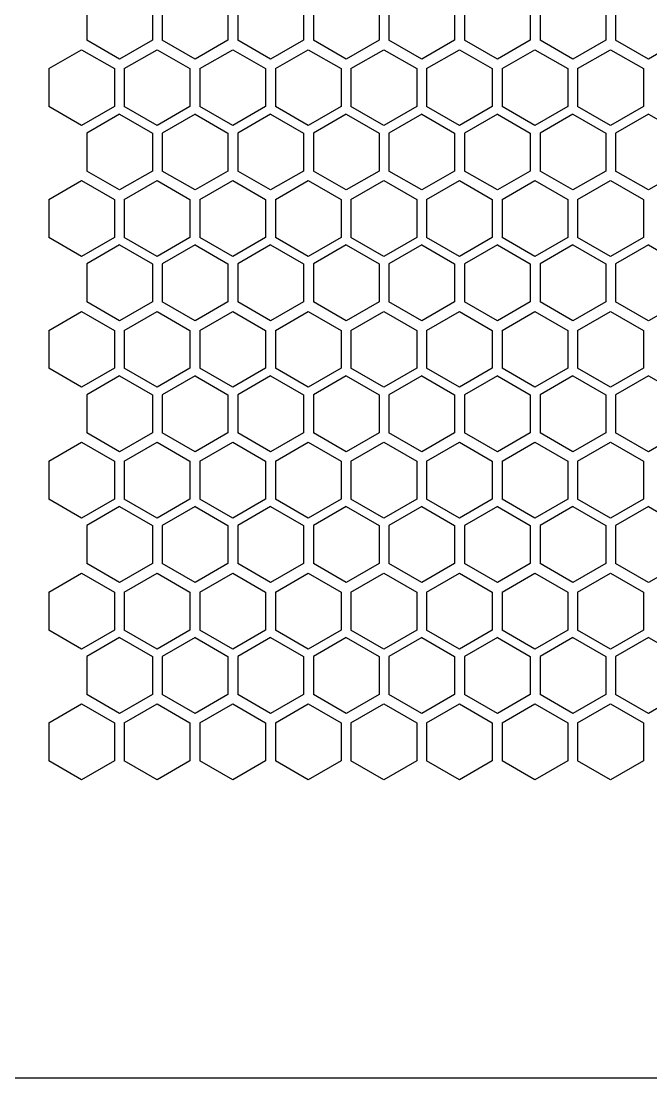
# Model space of a CAD drawing. Header units: millimetres. Extents: x 55614 to 110757, y -66981 to -47484.
# Drawn here: x 63298.6 to 63375.3, y -50631.2 to -50502.5 of the extents above; entities that cross this region are included whole.
import ezdxf

# ---------------------------------------------------------------- set-up
doc = ezdxf.new("R2010")
doc.units = ezdxf.units.MM
doc.layers.add('4215-0412-2_0', color=7, linetype='Continuous')
doc.layers.add('THICK', color=7, linetype='Continuous', lineweight=0)

# ---------------------------------------------------------------- blocks, each defined once
blk = doc.blocks.new('2-1725')
at = {"layer": '4215-0412-2_0', "color": 7, "linetype": 'Continuous'}
for p, q in [((-17780.18, -71926.32), (-17780.18, -71930.94)), ((-17772.18, -71926.32), (-17772.18, -71930.94)), ((-17770.98, -71926.32), (-17770.98, -71930.94)), ((-17762.98, -71926.32), (-17762.98, -71930.94)), ((-17761.78, -71926.32), (-17761.78, -71930.94)), ((-17753.78, -71926.32), (-17753.78, -71930.94)), ((-17752.58, -71926.32), (-17752.58, -71930.94)), ((-17744.58, -71926.32), (-17744.58, -71930.94)), ((-17743.38, -71926.32), (-17743.38, -71930.94)), ((-17735.38, -71926.32), (-17735.38, -71930.94)), ((-17734.18, -71926.32), (-17734.18, -71930.94)), ((-17726.18, -71926.32), (-17726.18, -71930.94)), ((-17724.98, -71926.32), (-17724.98, -71930.94)), ((-17716.98, -71926.32), (-17716.98, -71930.94)), ((-17715.78, -71926.32), (-17715.78, -71930.94)), ((-17776.18, -71933.25), (-17780.18, -71930.94)), ((-17772.18, -71930.94), (-17776.18, -71933.25)), ((-17766.98, -71933.25), (-17770.98, -71930.94)), ((-17762.98, -71930.94), (-17766.98, -71933.25)), ((-17757.78, -71933.25), (-17761.78, -71930.94)), ((-17753.78, -71930.94), (-17757.78, -71933.25)), ((-17748.58, -71933.25), (-17752.58, -71930.94)), ((-17744.58, -71930.94), (-17748.58, -71933.25)), ((-17739.38, -71933.25), (-17743.38, -71930.94)), ((-17735.38, -71930.94), (-17739.38, -71933.25)), ((-17730.18, -71933.25), (-17734.18, -71930.94)), ((-17726.18, -71930.94), (-17730.18, -71933.25)), ((-17720.98, -71933.25), (-17724.98, -71930.94)), ((-17716.98, -71930.94), (-17720.98, -71933.25)), ((-17711.78, -71933.25), (-17715.78, -71930.94)), ((-17707.78, -71930.94), (-17711.78, -71933.25)), ((-17784.8, -71934.41), (-17780.8, -71932.1)), ((-17780.8, -71932.1), (-17776.8, -71934.41)), ((-17775.6, -71934.41), (-17771.6, -71932.1)), ((-17771.6, -71932.1), (-17767.6, -71934.41)), ((-17766.4, -71934.41), (-17762.4, -71932.1)), ((-17762.4, -71932.1), (-17758.4, -71934.41)), ((-17757.2, -71934.41), (-17753.2, -71932.1)), ((-17753.2, -71932.1), (-17749.2, -71934.41)), ((-17748, -71934.41), (-17744, -71932.1)), ((-17744, -71932.1), (-17740, -71934.41)), ((-17738.8, -71934.41), (-17734.8, -71932.1)), ((-17734.8, -71932.1), (-17730.8, -71934.41)), ((-17729.6, -71934.41), (-17725.6, -71932.1)), ((-17725.6, -71932.1), (-17721.6, -71934.41)), ((-17720.4, -71934.41), (-17716.4, -71932.1)), ((-17716.4, -71932.1), (-17712.4, -71934.41)), ((-17784.8, -71934.41), (-17784.8, -71939.03)), ((-17776.8, -71934.41), (-17776.8, -71939.03)), ((-17775.6, -71934.41), (-17775.6, -71939.03)), ((-17767.6, -71934.41), (-17767.6, -71939.03)), ((-17766.4, -71934.41), (-17766.4, -71939.03)), ((-17758.4, -71934.41), (-17758.4, -71939.03)), ((-17757.2, -71934.41), (-17757.2, -71939.03)), ((-17749.2, -71934.41), (-17749.2, -71939.03)), ((-17748, -71934.41), (-17748, -71939.03)), ((-17740, -71934.41), (-17740, -71939.03)), ((-17738.8, -71934.41), (-17738.8, -71939.03)), ((-17730.8, -71934.41), (-17730.8, -71939.03)), ((-17729.6, -71934.41), (-17729.6, -71939.03)), ((-17721.6, -71934.41), (-17721.6, -71939.03)), ((-17720.4, -71934.41), (-17720.4, -71939.03)), ((-17712.4, -71934.41), (-17712.4, -71939.03)), ((-17780.8, -71941.34), (-17784.8, -71939.03)), ((-17776.8, -71939.03), (-17780.8, -71941.34)), ((-17771.6, -71941.34), (-17775.6, -71939.03)), ((-17767.6, -71939.03), (-17771.6, -71941.34)), ((-17762.4, -71941.34), (-17766.4, -71939.03)), ((-17758.4, -71939.03), (-17762.4, -71941.34)), ((-17753.2, -71941.34), (-17757.2, -71939.03)), ((-17749.2, -71939.03), (-17753.2, -71941.34)), ((-17744, -71941.34), (-17748, -71939.03)), ((-17740, -71939.03), (-17744, -71941.34)), ((-17734.8, -71941.34), (-17738.8, -71939.03)), ((-17730.8, -71939.03), (-17734.8, -71941.34)), ((-17725.6, -71941.34), (-17729.6, -71939.03)), ((-17721.6, -71939.03), (-17725.6, -71941.34)), ((-17716.4, -71941.34), (-17720.4, -71939.03)), ((-17712.4, -71939.03), (-17716.4, -71941.34)), ((-17776.18, -71939.94), (-17780.18, -71942.25)), ((-17776.18, -71939.94), (-17772.18, -71942.25)), ((-17766.98, -71939.94), (-17770.98, -71942.25)), ((-17766.98, -71939.94), (-17762.98, -71942.25)), ((-17757.78, -71939.94), (-17761.78, -71942.25)), ((-17757.78, -71939.94), (-17753.78, -71942.25)), ((-17748.58, -71939.94), (-17752.58, -71942.25)), ((-17748.58, -71939.94), (-17744.58, -71942.25)), ((-17739.38, -71939.94), (-17743.38, -71942.25)), ((-17739.38, -71939.94), (-17735.38, -71942.25)), ((-17730.18, -71939.94), (-17734.18, -71942.25)), ((-17730.18, -71939.94), (-17726.18, -71942.25)), ((-17720.98, -71939.94), (-17724.98, -71942.25)), ((-17720.98, -71939.94), (-17716.98, -71942.25)), ((-17711.78, -71939.94), (-17715.78, -71942.25)), ((-17711.78, -71939.94), (-17707.78, -71942.25)), ((-17780.18, -71942.25), (-17780.18, -71946.87)), ((-17772.18, -71942.25), (-17772.18, -71946.87)), ((-17770.98, -71942.25), (-17770.98, -71946.87)), ((-17762.98, -71942.25), (-17762.98, -71946.87)), ((-17761.78, -71942.25), (-17761.78, -71946.87)), ((-17753.78, -71942.25), (-17753.78, -71946.87)), ((-17752.58, -71942.25), (-17752.58, -71946.87)), ((-17744.58, -71942.25), (-17744.58, -71946.87)), ((-17743.38, -71942.25), (-17743.38, -71946.87)), ((-17735.38, -71942.25), (-17735.38, -71946.87)), ((-17734.18, -71942.25), (-17734.18, -71946.87)), ((-17726.18, -71942.25), (-17726.18, -71946.87)), ((-17724.98, -71942.25), (-17724.98, -71946.87)), ((-17716.98, -71942.25), (-17716.98, -71946.87)), ((-17715.78, -71942.25), (-17715.78, -71946.87)), ((-17776.18, -71949.18), (-17780.18, -71946.87)), ((-17772.18, -71946.87), (-17776.18, -71949.18)), ((-17766.98, -71949.18), (-17770.98, -71946.87)), ((-17762.98, -71946.87), (-17766.98, -71949.18)), ((-17757.78, -71949.18), (-17761.78, -71946.87)), ((-17753.78, -71946.87), (-17757.78, -71949.18)), ((-17748.58, -71949.18), (-17752.58, -71946.87)), ((-17744.58, -71946.87), (-17748.58, -71949.18)), ((-17739.38, -71949.18), (-17743.38, -71946.87)), ((-17735.38, -71946.87), (-17739.38, -71949.18)), ((-17730.18, -71949.18), (-17734.18, -71946.87)), ((-17726.18, -71946.87), (-17730.18, -71949.18)), ((-17720.98, -71949.18), (-17724.98, -71946.87)), ((-17716.98, -71946.87), (-17720.98, -71949.18)), ((-17711.78, -71949.18), (-17715.78, -71946.87)), ((-17707.78, -71946.87), (-17711.78, -71949.18)), ((-17784.8, -71950.34), (-17780.8, -71948.03)), ((-17780.8, -71948.03), (-17776.8, -71950.34)), ((-17775.6, -71950.34), (-17771.6, -71948.03)), ((-17771.6, -71948.03), (-17767.6, -71950.34)), ((-17766.4, -71950.34), (-17762.4, -71948.03)), ((-17762.4, -71948.03), (-17758.4, -71950.34)), ((-17757.2, -71950.34), (-17753.2, -71948.03)), ((-17753.2, -71948.03), (-17749.2, -71950.34)), ((-17748, -71950.34), (-17744, -71948.03)), ((-17744, -71948.03), (-17740, -71950.34)), ((-17738.8, -71950.34), (-17734.8, -71948.03)), ((-17734.8, -71948.03), (-17730.8, -71950.34)), ((-17729.6, -71950.34), (-17725.6, -71948.03)), ((-17725.6, -71948.03), (-17721.6, -71950.34)), ((-17720.4, -71950.34), (-17716.4, -71948.03)), ((-17716.4, -71948.03), (-17712.4, -71950.34)), ((-17784.8, -71950.34), (-17784.8, -71954.96)), ((-17776.8, -71950.34), (-17776.8, -71954.96)), ((-17775.6, -71950.34), (-17775.6, -71954.96)), ((-17767.6, -71950.34), (-17767.6, -71954.96)), ((-17766.4, -71950.34), (-17766.4, -71954.96)), ((-17758.4, -71950.34), (-17758.4, -71954.96)), ((-17757.2, -71950.34), (-17757.2, -71954.96)), ((-17749.2, -71950.34), (-17749.2, -71954.96)), ((-17748, -71950.34), (-17748, -71954.96)), ((-17740, -71950.34), (-17740, -71954.96)), ((-17738.8, -71950.34), (-17738.8, -71954.96)), ((-17730.8, -71950.34), (-17730.8, -71954.96)), ((-17729.6, -71950.34), (-17729.6, -71954.96)), ((-17721.6, -71950.34), (-17721.6, -71954.96)), ((-17720.4, -71950.34), (-17720.4, -71954.96)), ((-17712.4, -71950.34), (-17712.4, -71954.96)), ((-17780.8, -71957.27), (-17784.8, -71954.96)), ((-17776.8, -71954.96), (-17780.8, -71957.27)), ((-17776.18, -71955.87), (-17780.18, -71958.18)), ((-17776.18, -71955.87), (-17772.18, -71958.18)), ((-17771.6, -71957.27), (-17775.6, -71954.96)), ((-17767.6, -71954.96), (-17771.6, -71957.27)), ((-17766.98, -71955.87), (-17770.98, -71958.18)), ((-17766.98, -71955.87), (-17762.98, -71958.18)), ((-17762.4, -71957.27), (-17766.4, -71954.96)), ((-17758.4, -71954.96), (-17762.4, -71957.27)), ((-17757.78, -71955.87), (-17761.78, -71958.18)), ((-17757.78, -71955.87), (-17753.78, -71958.18)), ((-17753.2, -71957.27), (-17757.2, -71954.96)), ((-17749.2, -71954.96), (-17753.2, -71957.27)), ((-17748.58, -71955.87), (-17752.58, -71958.18)), ((-17748.58, -71955.87), (-17744.58, -71958.18)), ((-17744, -71957.27), (-17748, -71954.96)), ((-17740, -71954.96), (-17744, -71957.27)), ((-17739.38, -71955.87), (-17743.38, -71958.18)), ((-17739.38, -71955.87), (-17735.38, -71958.18)), ((-17734.8, -71957.27), (-17738.8, -71954.96)), ((-17730.8, -71954.96), (-17734.8, -71957.27)), ((-17730.18, -71955.87), (-17734.18, -71958.18)), ((-17730.18, -71955.87), (-17726.18, -71958.18)), ((-17725.6, -71957.27), (-17729.6, -71954.96)), ((-17721.6, -71954.96), (-17725.6, -71957.27)), ((-17720.98, -71955.87), (-17724.98, -71958.18)), ((-17720.98, -71955.87), (-17716.98, -71958.18)), ((-17716.4, -71957.27), (-17720.4, -71954.96)), ((-17712.4, -71954.96), (-17716.4, -71957.27)), ((-17711.78, -71955.87), (-17715.78, -71958.18)), ((-17711.78, -71955.87), (-17707.78, -71958.18)), ((-17780.18, -71958.18), (-17780.18, -71962.8)), ((-17772.18, -71958.18), (-17772.18, -71962.8)), ((-17770.98, -71958.18), (-17770.98, -71962.8)), ((-17762.98, -71958.18), (-17762.98, -71962.8)), ((-17761.78, -71958.18), (-17761.78, -71962.8)), ((-17753.78, -71958.18), (-17753.78, -71962.8)), ((-17752.58, -71958.18), (-17752.58, -71962.8)), ((-17744.58, -71958.18), (-17744.58, -71962.8)), ((-17743.38, -71958.18), (-17743.38, -71962.8)), ((-17735.38, -71958.18), (-17735.38, -71962.8)), ((-17734.18, -71958.18), (-17734.18, -71962.8)), ((-17726.18, -71958.18), (-17726.18, -71962.8)), ((-17724.98, -71958.18), (-17724.98, -71962.8)), ((-17716.98, -71958.18), (-17716.98, -71962.8)), ((-17715.78, -71958.18), (-17715.78, -71962.8)), ((-17776.18, -71965.11), (-17780.18, -71962.8)), ((-17772.18, -71962.8), (-17776.18, -71965.11)), ((-17766.98, -71965.11), (-17770.98, -71962.8)), ((-17762.98, -71962.8), (-17766.98, -71965.11)), ((-17757.78, -71965.11), (-17761.78, -71962.8)), ((-17753.78, -71962.8), (-17757.78, -71965.11)), ((-17748.58, -71965.11), (-17752.58, -71962.8)), ((-17744.58, -71962.8), (-17748.58, -71965.11)), ((-17739.38, -71965.11), (-17743.38, -71962.8)), ((-17735.38, -71962.8), (-17739.38, -71965.11)), ((-17730.18, -71965.11), (-17734.18, -71962.8)), ((-17726.18, -71962.8), (-17730.18, -71965.11)), ((-17720.98, -71965.11), (-17724.98, -71962.8)), ((-17716.98, -71962.8), (-17720.98, -71965.11)), ((-17711.78, -71965.11), (-17715.78, -71962.8)), ((-17707.78, -71962.8), (-17711.78, -71965.11)), ((-17784.8, -71966.27), (-17780.8, -71963.96)), ((-17780.8, -71963.96), (-17776.8, -71966.27)), ((-17775.6, -71966.27), (-17771.6, -71963.96)), ((-17771.6, -71963.96), (-17767.6, -71966.27)), ((-17766.4, -71966.27), (-17762.4, -71963.96)), ((-17762.4, -71963.96), (-17758.4, -71966.27)), ((-17757.2, -71966.27), (-17753.2, -71963.96)), ((-17753.2, -71963.96), (-17749.2, -71966.27)), ((-17748, -71966.27), (-17744, -71963.96)), ((-17744, -71963.96), (-17740, -71966.27)), ((-17738.8, -71966.27), (-17734.8, -71963.96)), ((-17734.8, -71963.96), (-17730.8, -71966.27)), ((-17729.6, -71966.27), (-17725.6, -71963.96)), ((-17725.6, -71963.96), (-17721.6, -71966.27)), ((-17720.4, -71966.27), (-17716.4, -71963.96)), ((-17716.4, -71963.96), (-17712.4, -71966.27)), ((-17784.8, -71966.27), (-17784.8, -71970.89)), ((-17776.8, -71966.27), (-17776.8, -71970.89)), ((-17775.6, -71966.27), (-17775.6, -71970.89)), ((-17767.6, -71966.27), (-17767.6, -71970.89)), ((-17766.4, -71966.27), (-17766.4, -71970.89)), ((-17758.4, -71966.27), (-17758.4, -71970.89)), ((-17757.2, -71966.27), (-17757.2, -71970.89)), ((-17749.2, -71966.27), (-17749.2, -71970.89)), ((-17748, -71966.27), (-17748, -71970.89)), ((-17740, -71966.27), (-17740, -71970.89)), ((-17738.8, -71966.27), (-17738.8, -71970.89)), ((-17730.8, -71966.27), (-17730.8, -71970.89)), ((-17729.6, -71966.27), (-17729.6, -71970.89)), ((-17721.6, -71966.27), (-17721.6, -71970.89)), ((-17720.4, -71966.27), (-17720.4, -71970.89)), ((-17712.4, -71966.27), (-17712.4, -71970.89)), ((-17780.8, -71973.2), (-17784.8, -71970.89)), ((-17776.8, -71970.89), (-17780.8, -71973.2)), ((-17771.6, -71973.2), (-17775.6, -71970.89)), ((-17767.6, -71970.89), (-17771.6, -71973.2)), ((-17762.4, -71973.2), (-17766.4, -71970.89)), ((-17758.4, -71970.89), (-17762.4, -71973.2)), ((-17753.2, -71973.2), (-17757.2, -71970.89)), ((-17749.2, -71970.89), (-17753.2, -71973.2)), ((-17744, -71973.2), (-17748, -71970.89)), ((-17740, -71970.89), (-17744, -71973.2)), ((-17734.8, -71973.2), (-17738.8, -71970.89)), ((-17730.8, -71970.89), (-17734.8, -71973.2)), ((-17725.6, -71973.2), (-17729.6, -71970.89)), ((-17721.6, -71970.89), (-17725.6, -71973.2)), ((-17716.4, -71973.2), (-17720.4, -71970.89)), ((-17712.4, -71970.89), (-17716.4, -71973.2)), ((-17776.18, -71971.8), (-17780.18, -71974.11)), ((-17776.18, -71971.8), (-17772.18, -71974.11)), ((-17766.98, -71971.8), (-17770.98, -71974.11)), ((-17766.98, -71971.8), (-17762.98, -71974.11)), ((-17757.78, -71971.8), (-17761.78, -71974.11)), ((-17757.78, -71971.8), (-17753.78, -71974.11)), ((-17748.58, -71971.8), (-17752.58, -71974.11)), ((-17748.58, -71971.8), (-17744.58, -71974.11)), ((-17739.38, -71971.8), (-17743.38, -71974.11)), ((-17739.38, -71971.8), (-17735.38, -71974.11)), ((-17730.18, -71971.8), (-17734.18, -71974.11)), ((-17730.18, -71971.8), (-17726.18, -71974.11)), ((-17720.98, -71971.8), (-17724.98, -71974.11)), ((-17720.98, -71971.8), (-17716.98, -71974.11)), ((-17711.78, -71971.8), (-17715.78, -71974.11)), ((-17711.78, -71971.8), (-17707.78, -71974.11)), ((-17780.18, -71974.11), (-17780.18, -71978.73)), ((-17772.18, -71974.11), (-17772.18, -71978.73)), ((-17770.98, -71974.11), (-17770.98, -71978.73)), ((-17762.98, -71974.11), (-17762.98, -71978.73)), ((-17761.78, -71974.11), (-17761.78, -71978.73)), ((-17753.78, -71974.11), (-17753.78, -71978.73)), ((-17752.58, -71974.11), (-17752.58, -71978.73)), ((-17744.58, -71974.11), (-17744.58, -71978.73)), ((-17743.38, -71974.11), (-17743.38, -71978.73)), ((-17735.38, -71974.11), (-17735.38, -71978.73)), ((-17734.18, -71974.11), (-17734.18, -71978.73)), ((-17726.18, -71974.11), (-17726.18, -71978.73)), ((-17724.98, -71974.11), (-17724.98, -71978.73)), ((-17716.98, -71974.11), (-17716.98, -71978.73)), ((-17715.78, -71974.11), (-17715.78, -71978.73)), ((-17776.18, -71981.04), (-17780.18, -71978.73)), ((-17772.18, -71978.73), (-17776.18, -71981.04)), ((-17766.98, -71981.04), (-17770.98, -71978.73)), ((-17762.98, -71978.73), (-17766.98, -71981.04)), ((-17757.78, -71981.04), (-17761.78, -71978.73)), ((-17753.78, -71978.73), (-17757.78, -71981.04)), ((-17748.58, -71981.04), (-17752.58, -71978.73)), ((-17744.58, -71978.73), (-17748.58, -71981.04)), ((-17739.38, -71981.04), (-17743.38, -71978.73)), ((-17735.38, -71978.73), (-17739.38, -71981.04)), ((-17730.18, -71981.04), (-17734.18, -71978.73)), ((-17726.18, -71978.73), (-17730.18, -71981.04)), ((-17720.98, -71981.04), (-17724.98, -71978.73)), ((-17716.98, -71978.73), (-17720.98, -71981.04)), ((-17711.78, -71981.04), (-17715.78, -71978.73)), ((-17707.78, -71978.73), (-17711.78, -71981.04)), ((-17784.8, -71982.2), (-17780.8, -71979.89)), ((-17780.8, -71979.89), (-17776.8, -71982.2)), ((-17775.6, -71982.2), (-17771.6, -71979.89)), ((-17771.6, -71979.89), (-17767.6, -71982.2)), ((-17766.4, -71982.2), (-17762.4, -71979.89)), ((-17762.4, -71979.89), (-17758.4, -71982.2)), ((-17757.2, -71982.2), (-17753.2, -71979.89)), ((-17753.2, -71979.89), (-17749.2, -71982.2)), ((-17748, -71982.2), (-17744, -71979.89)), ((-17744, -71979.89), (-17740, -71982.2)), ((-17738.8, -71982.2), (-17734.8, -71979.89)), ((-17734.8, -71979.89), (-17730.8, -71982.2)), ((-17729.6, -71982.2), (-17725.6, -71979.89)), ((-17725.6, -71979.89), (-17721.6, -71982.2)), ((-17720.4, -71982.2), (-17716.4, -71979.89)), ((-17716.4, -71979.89), (-17712.4, -71982.2)), ((-17784.8, -71982.2), (-17784.8, -71986.82)), ((-17776.8, -71982.2), (-17776.8, -71986.82)), ((-17775.6, -71982.2), (-17775.6, -71986.82)), ((-17767.6, -71982.2), (-17767.6, -71986.82)), ((-17766.4, -71982.2), (-17766.4, -71986.82)), ((-17758.4, -71982.2), (-17758.4, -71986.82)), ((-17757.2, -71982.2), (-17757.2, -71986.82)), ((-17749.2, -71982.2), (-17749.2, -71986.82)), ((-17748, -71982.2), (-17748, -71986.82)), ((-17740, -71982.2), (-17740, -71986.82)), ((-17738.8, -71982.2), (-17738.8, -71986.82)), ((-17730.8, -71982.2), (-17730.8, -71986.82)), ((-17729.6, -71982.2), (-17729.6, -71986.82)), ((-17721.6, -71982.2), (-17721.6, -71986.82)), ((-17720.4, -71982.2), (-17720.4, -71986.82)), ((-17712.4, -71982.2), (-17712.4, -71986.82)), ((-17780.8, -71989.13), (-17784.8, -71986.82)), ((-17776.8, -71986.82), (-17780.8, -71989.13)), ((-17771.6, -71989.13), (-17775.6, -71986.82)), ((-17767.6, -71986.82), (-17771.6, -71989.13)), ((-17762.4, -71989.13), (-17766.4, -71986.82)), ((-17758.4, -71986.82), (-17762.4, -71989.13)), ((-17753.2, -71989.13), (-17757.2, -71986.82)), ((-17749.2, -71986.82), (-17753.2, -71989.13)), ((-17744, -71989.13), (-17748, -71986.82)), ((-17740, -71986.82), (-17744, -71989.13)), ((-17734.8, -71989.13), (-17738.8, -71986.82)), ((-17730.8, -71986.82), (-17734.8, -71989.13)), ((-17725.6, -71989.13), (-17729.6, -71986.82)), ((-17721.6, -71986.82), (-17725.6, -71989.13)), ((-17716.4, -71989.13), (-17720.4, -71986.82)), ((-17712.4, -71986.82), (-17716.4, -71989.13)), ((-17776.18, -71987.73), (-17780.18, -71990.04)), ((-17776.18, -71987.73), (-17772.18, -71990.04)), ((-17766.98, -71987.73), (-17770.98, -71990.04)), ((-17766.98, -71987.73), (-17762.98, -71990.04)), ((-17757.78, -71987.73), (-17761.78, -71990.04)), ((-17757.78, -71987.73), (-17753.78, -71990.04)), ((-17748.58, -71987.73), (-17752.58, -71990.04)), ((-17748.58, -71987.73), (-17744.58, -71990.04)), ((-17739.38, -71987.73), (-17743.38, -71990.04)), ((-17739.38, -71987.73), (-17735.38, -71990.04)), ((-17730.18, -71987.73), (-17734.18, -71990.04)), ((-17730.18, -71987.73), (-17726.18, -71990.04)), ((-17720.98, -71987.73), (-17724.98, -71990.04)), ((-17720.98, -71987.73), (-17716.98, -71990.04)), ((-17711.78, -71987.73), (-17715.78, -71990.04)), ((-17711.78, -71987.73), (-17707.78, -71990.04)), ((-17780.18, -71990.04), (-17780.18, -71994.66)), ((-17772.18, -71990.04), (-17772.18, -71994.66)), ((-17770.98, -71990.04), (-17770.98, -71994.66)), ((-17762.98, -71990.04), (-17762.98, -71994.66)), ((-17761.78, -71990.04), (-17761.78, -71994.66)), ((-17753.78, -71990.04), (-17753.78, -71994.66)), ((-17752.58, -71990.04), (-17752.58, -71994.66)), ((-17744.58, -71990.04), (-17744.58, -71994.66)), ((-17743.38, -71990.04), (-17743.38, -71994.66)), ((-17735.38, -71990.04), (-17735.38, -71994.66)), ((-17734.18, -71990.04), (-17734.18, -71994.66)), ((-17726.18, -71990.04), (-17726.18, -71994.66)), ((-17724.98, -71990.04), (-17724.98, -71994.66)), ((-17716.98, -71990.04), (-17716.98, -71994.66)), ((-17715.78, -71990.04), (-17715.78, -71994.66)), ((-17776.18, -71996.97), (-17780.18, -71994.66)), ((-17772.18, -71994.66), (-17776.18, -71996.97)), ((-17766.98, -71996.97), (-17770.98, -71994.66)), ((-17762.98, -71994.66), (-17766.98, -71996.97)), ((-17757.78, -71996.97), (-17761.78, -71994.66)), ((-17753.78, -71994.66), (-17757.78, -71996.97)), ((-17748.58, -71996.97), (-17752.58, -71994.66)), ((-17744.58, -71994.66), (-17748.58, -71996.97)), ((-17739.38, -71996.97), (-17743.38, -71994.66)), ((-17735.38, -71994.66), (-17739.38, -71996.97)), ((-17730.18, -71996.97), (-17734.18, -71994.66)), ((-17726.18, -71994.66), (-17730.18, -71996.97)), ((-17720.98, -71996.97), (-17724.98, -71994.66)), ((-17716.98, -71994.66), (-17720.98, -71996.97)), ((-17711.78, -71996.97), (-17715.78, -71994.66)), ((-17707.78, -71994.66), (-17711.78, -71996.97)), ((-17784.8, -71998.13), (-17780.8, -71995.82)), ((-17780.8, -71995.82), (-17776.8, -71998.13)), ((-17775.6, -71998.13), (-17771.6, -71995.82)), ((-17771.6, -71995.82), (-17767.6, -71998.13)), ((-17766.4, -71998.13), (-17762.4, -71995.82)), ((-17762.4, -71995.82), (-17758.4, -71998.13)), ((-17757.2, -71998.13), (-17753.2, -71995.82)), ((-17753.2, -71995.82), (-17749.2, -71998.13)), ((-17748, -71998.13), (-17744, -71995.82)), ((-17744, -71995.82), (-17740, -71998.13)), ((-17738.8, -71998.13), (-17734.8, -71995.82)), ((-17734.8, -71995.82), (-17730.8, -71998.13)), ((-17729.6, -71998.13), (-17725.6, -71995.82)), ((-17725.6, -71995.82), (-17721.6, -71998.13)), ((-17720.4, -71998.13), (-17716.4, -71995.82)), ((-17716.4, -71995.82), (-17712.4, -71998.13)), ((-17784.8, -71998.13), (-17784.8, -72002.75)), ((-17776.8, -71998.13), (-17776.8, -72002.75)), ((-17775.6, -71998.13), (-17775.6, -72002.75)), ((-17767.6, -71998.13), (-17767.6, -72002.75)), ((-17766.4, -71998.13), (-17766.4, -72002.75)), ((-17758.4, -71998.13), (-17758.4, -72002.75)), ((-17757.2, -71998.13), (-17757.2, -72002.75)), ((-17749.2, -71998.13), (-17749.2, -72002.75)), ((-17748, -71998.13), (-17748, -72002.75)), ((-17740, -71998.13), (-17740, -72002.75)), ((-17738.8, -71998.13), (-17738.8, -72002.75)), ((-17730.8, -71998.13), (-17730.8, -72002.75)), ((-17729.6, -71998.13), (-17729.6, -72002.75)), ((-17721.6, -71998.13), (-17721.6, -72002.75)), ((-17720.4, -71998.13), (-17720.4, -72002.75)), ((-17712.4, -71998.13), (-17712.4, -72002.75)), ((-17780.8, -72005.06), (-17784.8, -72002.75)), ((-17776.8, -72002.75), (-17780.8, -72005.06)), ((-17776.18, -72003.66), (-17780.18, -72005.97)), ((-17776.18, -72003.66), (-17772.18, -72005.97)), ((-17771.6, -72005.06), (-17775.6, -72002.75)), ((-17767.6, -72002.75), (-17771.6, -72005.06)), ((-17766.98, -72003.66), (-17770.98, -72005.97)), ((-17766.98, -72003.66), (-17762.98, -72005.97)), ((-17762.4, -72005.06), (-17766.4, -72002.75)), ((-17758.4, -72002.75), (-17762.4, -72005.06)), ((-17757.78, -72003.66), (-17761.78, -72005.97)), ((-17757.78, -72003.66), (-17753.78, -72005.97)), ((-17753.2, -72005.06), (-17757.2, -72002.75)), ((-17749.2, -72002.75), (-17753.2, -72005.06)), ((-17748.58, -72003.66), (-17752.58, -72005.97)), ((-17748.58, -72003.66), (-17744.58, -72005.97)), ((-17744, -72005.06), (-17748, -72002.75)), ((-17740, -72002.75), (-17744, -72005.06)), ((-17739.38, -72003.66), (-17743.38, -72005.97)), ((-17739.38, -72003.66), (-17735.38, -72005.97)), ((-17734.8, -72005.06), (-17738.8, -72002.75)), ((-17730.8, -72002.75), (-17734.8, -72005.06)), ((-17730.18, -72003.66), (-17734.18, -72005.97)), ((-17730.18, -72003.66), (-17726.18, -72005.97)), ((-17725.6, -72005.06), (-17729.6, -72002.75)), ((-17721.6, -72002.75), (-17725.6, -72005.06)), ((-17720.98, -72003.66), (-17724.98, -72005.97)), ((-17720.98, -72003.66), (-17716.98, -72005.97)), ((-17716.4, -72005.06), (-17720.4, -72002.75)), ((-17712.4, -72002.75), (-17716.4, -72005.06)), ((-17711.78, -72003.66), (-17715.78, -72005.97)), ((-17711.78, -72003.66), (-17707.78, -72005.97)), ((-17780.18, -72005.97), (-17780.18, -72010.59)), ((-17772.18, -72005.97), (-17772.18, -72010.59)), ((-17770.98, -72005.97), (-17770.98, -72010.59)), ((-17762.98, -72005.97), (-17762.98, -72010.59)), ((-17761.78, -72005.97), (-17761.78, -72010.59)), ((-17753.78, -72005.97), (-17753.78, -72010.59)), ((-17752.58, -72005.97), (-17752.58, -72010.59)), ((-17744.58, -72005.97), (-17744.58, -72010.59)), ((-17743.38, -72005.97), (-17743.38, -72010.59)), ((-17735.38, -72005.97), (-17735.38, -72010.59)), ((-17734.18, -72005.97), (-17734.18, -72010.59)), ((-17726.18, -72005.97), (-17726.18, -72010.59)), ((-17724.98, -72005.97), (-17724.98, -72010.59)), ((-17716.98, -72005.97), (-17716.98, -72010.59)), ((-17715.78, -72005.97), (-17715.78, -72010.59)), ((-17776.18, -72012.9), (-17780.18, -72010.59)), ((-17772.18, -72010.59), (-17776.18, -72012.9)), ((-17766.98, -72012.9), (-17770.98, -72010.59)), ((-17762.98, -72010.59), (-17766.98, -72012.9)), ((-17757.78, -72012.9), (-17761.78, -72010.59)), ((-17753.78, -72010.59), (-17757.78, -72012.9)), ((-17748.58, -72012.9), (-17752.58, -72010.59)), ((-17744.58, -72010.59), (-17748.58, -72012.9)), ((-17739.38, -72012.9), (-17743.38, -72010.59)), ((-17735.38, -72010.59), (-17739.38, -72012.9)), ((-17730.18, -72012.9), (-17734.18, -72010.59)), ((-17726.18, -72010.59), (-17730.18, -72012.9)), ((-17720.98, -72012.9), (-17724.98, -72010.59)), ((-17716.98, -72010.59), (-17720.98, -72012.9)), ((-17711.78, -72012.9), (-17715.78, -72010.59)), ((-17707.78, -72010.59), (-17711.78, -72012.9)), ((-17784.8, -72014.06), (-17780.8, -72011.75)), ((-17780.8, -72011.75), (-17776.8, -72014.06)), ((-17775.6, -72014.06), (-17771.6, -72011.75)), ((-17771.6, -72011.75), (-17767.6, -72014.06)), ((-17766.4, -72014.06), (-17762.4, -72011.75)), ((-17762.4, -72011.75), (-17758.4, -72014.06)), ((-17757.2, -72014.06), (-17753.2, -72011.75)), ((-17753.2, -72011.75), (-17749.2, -72014.06)), ((-17748, -72014.06), (-17744, -72011.75)), ((-17744, -72011.75), (-17740, -72014.06)), ((-17738.8, -72014.06), (-17734.8, -72011.75)), ((-17734.8, -72011.75), (-17730.8, -72014.06)), ((-17729.6, -72014.06), (-17725.6, -72011.75)), ((-17725.6, -72011.75), (-17721.6, -72014.06)), ((-17720.4, -72014.06), (-17716.4, -72011.75)), ((-17716.4, -72011.75), (-17712.4, -72014.06)), ((-17784.8, -72014.06), (-17784.8, -72018.68)), ((-17776.8, -72014.06), (-17776.8, -72018.68)), ((-17775.6, -72014.06), (-17775.6, -72018.68)), ((-17767.6, -72014.06), (-17767.6, -72018.68)), ((-17766.4, -72014.06), (-17766.4, -72018.68)), ((-17758.4, -72014.06), (-17758.4, -72018.68)), ((-17757.2, -72014.06), (-17757.2, -72018.68)), ((-17749.2, -72014.06), (-17749.2, -72018.68)), ((-17748, -72014.06), (-17748, -72018.68)), ((-17740, -72014.06), (-17740, -72018.68)), ((-17738.8, -72014.06), (-17738.8, -72018.68)), ((-17730.8, -72014.06), (-17730.8, -72018.68)), ((-17729.6, -72014.06), (-17729.6, -72018.68)), ((-17721.6, -72014.06), (-17721.6, -72018.68)), ((-17720.4, -72014.06), (-17720.4, -72018.68)), ((-17712.4, -72014.06), (-17712.4, -72018.68)), ((-17780.8, -72020.99), (-17784.8, -72018.68)), ((-17776.8, -72018.68), (-17780.8, -72020.99)), ((-17771.6, -72020.99), (-17775.6, -72018.68)), ((-17767.6, -72018.68), (-17771.6, -72020.99)), ((-17762.4, -72020.99), (-17766.4, -72018.68)), ((-17758.4, -72018.68), (-17762.4, -72020.99)), ((-17753.2, -72020.99), (-17757.2, -72018.68)), ((-17749.2, -72018.68), (-17753.2, -72020.99)), ((-17744, -72020.99), (-17748, -72018.68)), ((-17740, -72018.68), (-17744, -72020.99)), ((-17734.8, -72020.99), (-17738.8, -72018.68)), ((-17730.8, -72018.68), (-17734.8, -72020.99)), ((-17725.6, -72020.99), (-17729.6, -72018.68)), ((-17721.6, -72018.68), (-17725.6, -72020.99)), ((-17716.4, -72020.99), (-17720.4, -72018.68)), ((-17712.4, -72018.68), (-17716.4, -72020.99)), ((-17961.12, -72057.27), (-17271.23, -72057.27))]:
    blk.add_line(p, q, dxfattribs=at)

msp = doc.modelspace()

# ---------------------------------------------------------------- block references
at = {"layer": 'THICK', "lineweight": -3}
msp.add_blockref('2-1725', (81086.76, 21426.09), dxfattribs=at)

doc.saveas('drawing.dxf')
